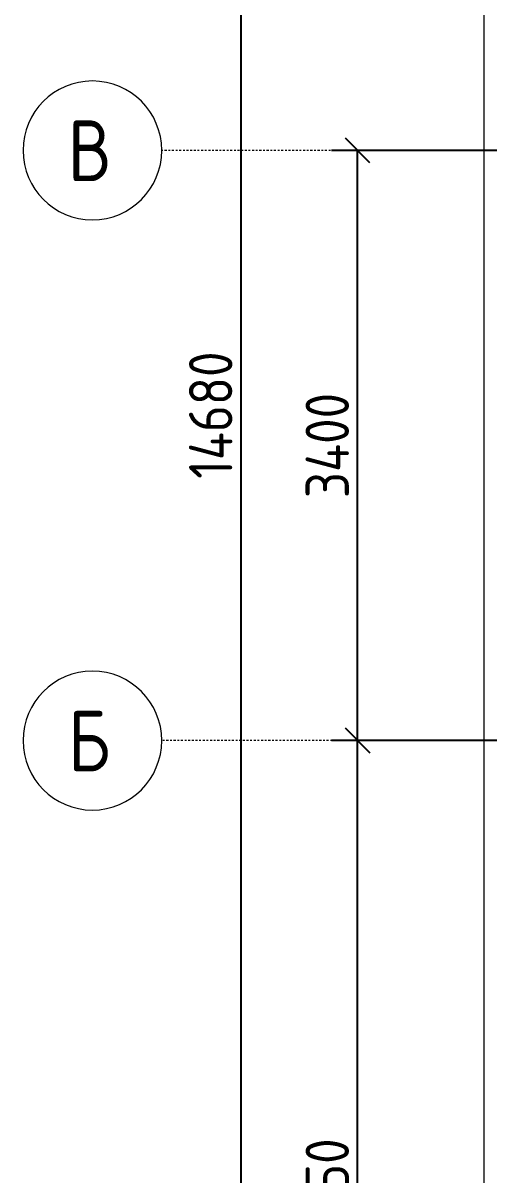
# Model space of a CAD drawing. Header units: millimetres. Extents: x -174154 to -170572, y -111302 to -109817.
# Drawn here: x -174153.5 to -174126.7, y -110595.2 to -110528.8 of the extents above; entities that cross this region are included whole.
import ezdxf

# ---------------------------------------------------------------- set-up
doc = ezdxf.new("R2010")
doc.units = ezdxf.units.MM
doc.linetypes.add('ACAD_ISO02W100', pattern=[15, 12, -3])
doc.linetypes.add('ADSK_Линия сетки', pattern=[21, 12, -3, 3, -3])
doc.layers.get('Defpoints').update_dxf_attribs({"color": 70})
for name, color, linetype, lineweight in [('!Подложка', 252, 'ACAD_ISO02W100', 25), ('Оси', 7, 'Continuous', 9), ('Размеры', 7, 'Continuous', 9), ('Стены разрез', 7, 'Continuous', 40)]:
    doc.layers.add(name, color=color, linetype=linetype, lineweight=lineweight)
doc.styles.add('GOST Common', font='GOST Common.ttf', dxfattribs={"width": 0.9, "height": 250})
doc.styles.add('GOST Common_1', font='GOST Common.ttf', dxfattribs={"width": 0.9, "height": 350})
doc.dimstyles.new('ADSK_Проверочный', dxfattribs={"dimscale": 304.8, "dimtxt": 251.428749, "dimasz": 0.463911, "dimexe": 0.492126, "dimexo": 0.492126, "dimgap": 0.164042, "dimtad": 1, "dimdec": 0, "dimdsep": 46, "dimtxsty": 'GOST Common', "dimblk1": 'OBLIQUE', "dimblk2": 'OBLIQUE', "dimsah": 1, "dimcen": 0.09, "dimazin": 0, "dimtfac": 1, "dimtdec": 4, "dimtix": 1, "dimtmove": 0, "dimatfit": 3, "dimfxl": 1, "dimtvp": 1, "dimtolj": 1, "dimtzin": 0, "dimarcsym": 2})

# ---------------------------------------------------------------- blocks, each defined once
blk = doc.blocks.new('Ось сетки - D8-4846-В_АР_ПЭ_02 Этаж')
at = {"layer": 'Оси', "lineweight": 18}
for start, end in [(360, 180), (180, 360)]:
    blk.add_arc((0, 0), 4, start, end, dxfattribs=at)
blk = doc.blocks.new('_Oblique')
at = {"color": 0, "linetype": 'ByBlock', "lineweight": -2}
blk.add_line((-0.5, -0.5), (0.5, 0.5), dxfattribs=at)
blk = doc.blocks.new('*D506')
at = {"layer": 'Defpoints', "color": 0, "transparency": 16777216}
for p in [(-727.1, 5465), (330, 5465), (330, 315)]:
    blk.add_point(p, dxfattribs=at)
at = {"layer": 'Размеры', "color": 0, "lineweight": -2, "transparency": 16777216}
for p, q in [((180, 5465), (-877.1, 5465)), ((-727.1, 315), (-727.1, 5465)), ((180, 315), (-877.1, 315))]:
    blk.add_line(p, q, dxfattribs=at)
at = {"layer": 'Размеры', "color": 0, "lineweight": -2, "transparency": 16777216, "xscale": 141.4, "yscale": 141.4, "zscale": 141.4}
for p, rotation in [((-727.1, 5465), 90), ((-727.1, 315), 270)]:
    blk.add_blockref('_Oblique', p, dxfattribs=dict(at, rotation=rotation))
at = {"layer": 'Размеры', "color": 0, "transparency": 16777216, "insert": (-902.1, 2890), "char_height": 250, "width": 700.591, "attachment_point": 5, "rotation": 90, "style": 'GOST Common'}
blk.add_mtext('\\A1;5150', dxfattribs=at)
blk = doc.blocks.new('*D507')
at = {"layer": 'Defpoints', "color": 0, "transparency": 16777216}
for p in [(-727.1, 8865), (330, 8865), (330, 5465)]:
    blk.add_point(p, dxfattribs=at)
at = {"layer": 'Размеры', "color": 0, "lineweight": -2, "transparency": 16777216}
for p, q in [((180, 8865), (-877.1, 8865)), ((-727.1, 5465), (-727.1, 8865)), ((180, 5465), (-877.1, 5465))]:
    blk.add_line(p, q, dxfattribs=at)
at = {"layer": 'Размеры', "color": 0, "lineweight": -2, "transparency": 16777216, "xscale": 141.4, "yscale": 141.4, "zscale": 141.4}
for p, rotation in [((-727.1, 8865), 90), ((-727.1, 5465), 270)]:
    blk.add_blockref('_Oblique', p, dxfattribs=dict(at, rotation=rotation))
at = {"layer": 'Размеры', "color": 0, "transparency": 16777216, "insert": (-902.1, 7165), "char_height": 250, "width": 782.412, "attachment_point": 5, "rotation": 90, "style": 'GOST Common'}
blk.add_mtext('\\A1;3400', dxfattribs=at)
blk = doc.blocks.new('*D508')
at = {"layer": 'Defpoints', "color": 0, "transparency": 16777216}
for p in [(-1399.35439, 14680), (0, 14680), (0, 0)]:
    blk.add_point(p, dxfattribs=at)
at = {"layer": 'Размеры', "color": 0, "lineweight": -2, "transparency": 16777216}
for p, q in [((-150, 14680), (-1549.35439, 14680)), ((-1399.35439, 0), (-1399.35439, 14680)), ((-150, 0), (-1549.35439, 0))]:
    blk.add_line(p, q, dxfattribs=at)
at = {"layer": 'Размеры', "color": 0, "lineweight": -2, "transparency": 16777216, "xscale": 141.4, "yscale": 141.4, "zscale": 141.4}
for p, rotation in [((-1399.35439, 14680), 90), ((-1399.35439, 0), 270)]:
    blk.add_blockref('_Oblique', p, dxfattribs=dict(at, rotation=rotation))
at = {"layer": 'Размеры', "color": 0, "transparency": 16777216, "insert": (-1574.35439, 7340), "char_height": 250, "width": 915.3711068, "attachment_point": 5, "rotation": 90, "style": 'GOST Common'}
blk.add_mtext('\\A1;14680', dxfattribs=at)
blk = doc.blocks.new('A$C02fe7d8c')
at = {"layer": 'Оси', "linetype": 'ADSK_Линия сетки'}
for p, q in [((32780, 8865), (-1856.4, 8865)), ((32579.7, 5465), (-1856.4, 5465))]:
    blk.add_line(p, q, dxfattribs=at)
at = {"layer": 'Стены разрез', "color": 251, "lineweight": 20, "true_color": 0x636466}
blk.add_line((0, 14680), (0, 0), dxfattribs=at)
at = {"layer": 'Оси', "lineweight": 18, "xscale": 99.99999999999993, "yscale": 99.99999999999993, "zscale": 99.99999999999993, "rotation": 89.99999999999982}
for p in [(-2256.4, 8865), (-2256.4, 5465)]:
    blk.add_blockref('Ось сетки - D8-4846-В_АР_ПЭ_02 Этаж', p, dxfattribs=at)
at = {"layer": 'Оси', "char_height": 350, "width": 310.253, "attachment_point": 1, "style": 'GOST Common_1'}
for s, insert in [('\\fGOST Common|b0|i0|c204|p34|;\\W.9;В', (-2398.4, 9038.2)), ('\\fGOST Common|b0|i0|c204|p34|;\\W.9;Б', (-2398.4, 5638.2))]:
    blk.add_mtext(s, dxfattribs=dict(at, insert=insert))
at = {"layer": 'Размеры'}
for base, p1, p2, override, picture, middle in [((-1399.4, 14680), (0, 0), (0, 14680), {"dimpost": '<>', "dimfxl": 14680}, '*D508', (-1574.4, 7340)), ((-727.1, 8865), (330, 5465), (330, 8865), {"dimpost": '<>', "dimfxl": 3400}, '*D507', (-902.1, 7165)), ((-727.1, 5465), (330, 315), (330, 5465), {"dimpost": '<>', "dimfxl": 5150}, '*D506', (-902.1, 2890))]:
    dim = blk.add_linear_dim(base=base, p1=p1, p2=p2, angle=90, dimstyle='ADSK_Проверочный', override=override, dxfattribs=at)
    dim.commit()
    dim.dimension.update_dxf_attribs({"geometry": picture, "text_midpoint": middle})

msp = doc.modelspace()

# ---------------------------------------------------------------- block references
at = {"layer": '!Подложка', "ltscale": 20, "xscale": 0.01, "yscale": 0.01, "zscale": 0.01}
msp.add_blockref('A$C02fe7d8c', (-174126.95, -110624.788), dxfattribs=at)

doc.saveas('drawing.dxf')
